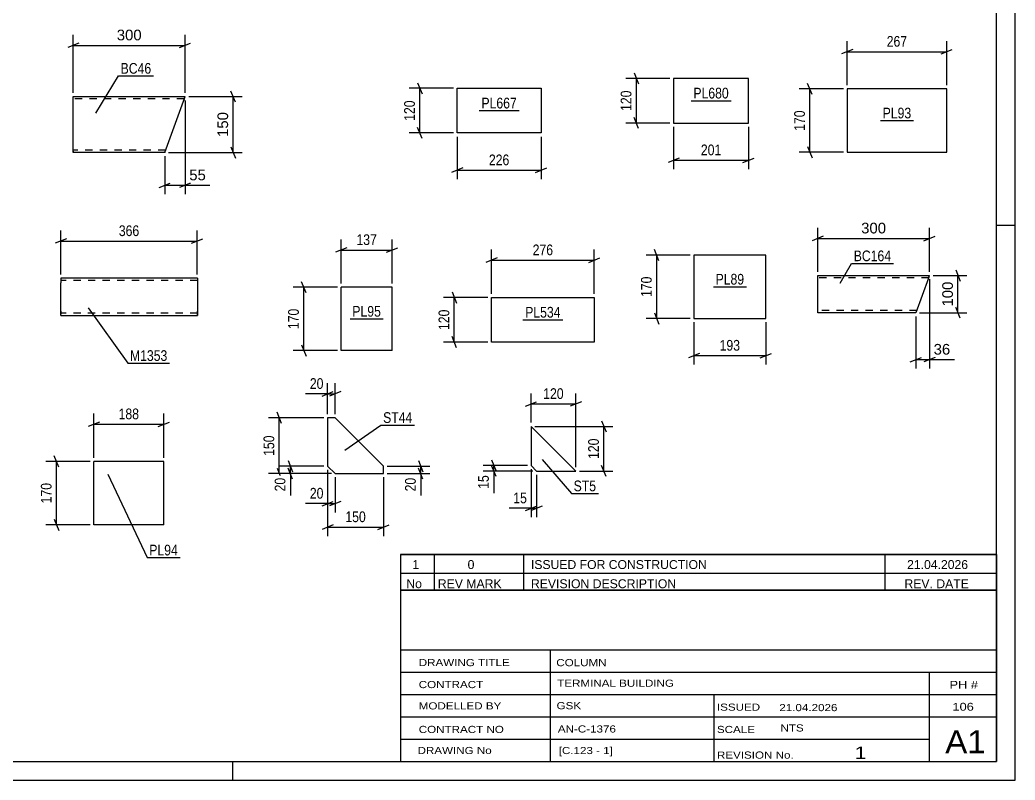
# Model space of a CAD drawing. Header units: millimetres. Extents: x 0 to 841, y 0 to 594.
# Drawn here: x 573.8 to 841, y 0 to 204.2 of the extents above; entities that cross this region are included whole.
import ezdxf

# ---------------------------------------------------------------- set-up
doc = ezdxf.new("R2010")
doc.units = ezdxf.units.MM
doc.linetypes.add('DXK_LINE_DOT2', pattern=[3.9198, 1.9599, -1.9599])
doc.styles.add('Arial', font='ARIAL.TTF', dxfattribs={"height": 0.2})
doc.styles.add('Arial Narrow', font='ARIALN.TTF', dxfattribs={"height": 0.2})

# ---------------------------------------------------------------- blocks, each defined once
blk = doc.blocks.new('Unknown-284934870-1134')
at = {"color": 5, "linetype": 'Continuous'}
for p, q in [((841, 0), (841, 594)), ((836, 5), (836, 589)), ((841, 149), (836, 149)), ((5, 5), (836, 5)), ((631, 0), (631, 5)), ((0, 0), (841, 0))]:
    blk.add_line(p, q, dxfattribs=at)
blk = doc.blocks.new('Part-284934870-14218 - 14217')
at = {"color": 2, "linetype": 'Continuous'}
for p, q in [((588.13, 168.66), (588.13, 183.57)), ((588.13, 183.57), (618.13, 183.57)), ((612.67, 168.57), (617.7, 182.37)), ((618.1, 183.48), (617.7, 182.37)), ((618.13, 183.57), (618.1, 183.48)), ((588.13, 168.57), (588.13, 168.66)), ((612.67, 168.57), (588.13, 168.57))]:
    blk.add_line(p, q, dxfattribs=at)
at = {"color": 7, "linetype": 'DXK_LINE_DOT2'}
for p, q in [((617.92, 182.97), (588.13, 182.97)), ((617.7, 182.37), (618.01, 183.22)), ((612.89, 169.17), (588.13, 169.17)), ((588.13, 168.92), (588.13, 168.57)), ((612.71, 168.66), (612.67, 168.57))]:
    blk.add_line(p, q, dxfattribs=at)
blk = doc.blocks.new('Part-284934870-14235 - 14234')
at = {"color": 2, "linetype": 'Continuous'}
for p, q in [((788, 126.73), (788, 135.53)), ((788, 135.53), (818, 135.53)), ((817.73, 134.79), (814.36, 125.53)), ((817.97, 135.43), (817.73, 134.79)), ((818, 135.53), (817.97, 135.43)), ((788, 125.88), (788, 126.73)), ((788, 125.62), (788, 125.88)), ((788, 125.53), (788, 125.62)), ((814.36, 125.53), (788, 125.53))]:
    blk.add_line(p, q, dxfattribs=at)
at = {"color": 7, "linetype": 'DXK_LINE_DOT2'}
for p, q in [((817.79, 134.93), (788, 134.93)), ((817.73, 134.79), (817.88, 135.17)), ((814.58, 126.13), (788, 126.13)), ((788, 125.53), (788, 125.88))]:
    blk.add_line(p, q, dxfattribs=at)
blk = doc.blocks.new('Part-284934870-1702 - 1701')
at = {"color": 2, "linetype": 'Continuous'}
for p, q in [((658.42, 97.32), (656.42, 97.32)), ((656.42, 97.32), (656.42, 84.32)), ((671.42, 84.32), (658.42, 97.32)), ((656.42, 84.32), (658.42, 82.32)), ((671.42, 82.32), (671.42, 84.32)), ((658.42, 82.32), (671.42, 82.32))]:
    blk.add_line(p, q, dxfattribs=at)
blk = doc.blocks.new('Part-284934870-1741 - 1740')
at = {"color": 2, "linetype": 'Continuous'}
for p, q in [((774.07, 141), (754.77, 141)), ((754.77, 141), (754.77, 124)), ((774.07, 124), (774.07, 141)), ((754.77, 124), (774.07, 124))]:
    blk.add_line(p, q, dxfattribs=at)
blk = doc.blocks.new('Part-284934870-1749 - 1748')
at = {"color": 2, "linetype": 'Continuous'}
for p, q in [((822.64, 185.63), (795.9, 185.63)), ((795.9, 185.63), (795.9, 168.63)), ((822.64, 168.63), (822.64, 185.63)), ((795.9, 168.63), (822.64, 168.63))]:
    blk.add_line(p, q, dxfattribs=at)
blk = doc.blocks.new('Part-284934870-1782 - 1781')
at = {"color": 2, "linetype": 'Continuous'}
for p, q in [((612.43, 85.57), (593.63, 85.57)), ((593.63, 68.57), (593.63, 85.57)), ((612.43, 68.57), (612.43, 85.57)), ((612.43, 68.57), (593.63, 68.57))]:
    blk.add_line(p, q, dxfattribs=at)
blk = doc.blocks.new('Part-284934870-1789 - 1788')
at = {"color": 2, "linetype": 'Continuous'}
for p, q in [((673.75, 132.37), (660.03, 132.37)), ((660.03, 115.37), (660.03, 132.37)), ((673.75, 115.37), (673.75, 132.37)), ((673.75, 115.37), (660.03, 115.37))]:
    blk.add_line(p, q, dxfattribs=at)
blk = doc.blocks.new('Part-284934870-1812 - 1811')
at = {"color": 2, "linetype": 'Continuous'}
for p, q in [((711.04, 95.01), (711.04, 84.51)), ((711.04, 95.01), (723.04, 83.01)), ((711.04, 84.51), (712.54, 83.01)), ((712.54, 83.01), (723.04, 83.01))]:
    blk.add_line(p, q, dxfattribs=at)
blk = doc.blocks.new('Part-284934870-1841 - 1840')
at = {"color": 2, "linetype": 'Continuous'}
for p, q in [((700.42, 117.63), (700.42, 129.63)), ((700.42, 129.63), (728.01, 129.63)), ((728.01, 129.63), (728.01, 117.63)), ((728.01, 117.63), (700.42, 117.63))]:
    blk.add_line(p, q, dxfattribs=at)
blk = doc.blocks.new('Part-284934870-1849 - 1848')
at = {"color": 2, "linetype": 'Continuous'}
for p, q in [((584.79, 134.77), (584.79, 133.57)), ((621.48, 134.77), (584.79, 134.77)), ((621.48, 134.77), (621.47, 124.77)), ((621.48, 134.77), (621.48, 134.77)), ((584.79, 125.97), (584.79, 133.57)), ((584.79, 124.86), (584.79, 125.97)), ((584.79, 124.77), (584.79, 124.86)), ((584.79, 124.77), (621.47, 124.77)), ((621.47, 124.77), (621.47, 124.77))]:
    blk.add_line(p, q, dxfattribs=at)
at = {"color": 7, "linetype": 'DXK_LINE_DOT2'}
for p, q in [((621.48, 134.17), (584.79, 134.17)), ((621.48, 134.77), (621.47, 125.37)), ((621.48, 134.77), (621.48, 134.77)), ((621.48, 134.17), (621.48, 134.17)), ((584.79, 125.97), (584.79, 125.12)), ((621.47, 125.74), (621.47, 125.97)), ((621.47, 124.86), (621.47, 125.97)), ((584.79, 125.37), (584.79, 125.41)), ((621.47, 125.37), (584.79, 125.37)), ((621.47, 125.41), (621.47, 125.51)), ((621.47, 125.37), (621.47, 125.41)), ((621.47, 125.37), (621.47, 125.37)), ((621.47, 124.77), (621.47, 124.86)), ((621.47, 124.77), (621.47, 124.77))]:
    blk.add_line(p, q, dxfattribs=at)
blk = doc.blocks.new('Part-284934870-1989 - 1988')
at = {"color": 2, "linetype": 'Continuous'}
for p, q in [((769.42, 188.48), (749.32, 188.48)), ((749.32, 188.48), (749.32, 176.48)), ((769.42, 176.48), (769.42, 188.48)), ((749.32, 176.48), (769.42, 176.48))]:
    blk.add_line(p, q, dxfattribs=at)
blk = doc.blocks.new('Part-284934870-1997 - 1996')
at = {"color": 2, "linetype": 'Continuous'}
for p, q in [((691.18, 173.8), (691.18, 185.8)), ((691.18, 185.8), (713.75, 185.8)), ((713.75, 185.8), (713.75, 173.8)), ((713.75, 173.8), (691.18, 173.8))]:
    blk.add_line(p, q, dxfattribs=at)
blk = doc.blocks.new('StraightDimension-284934870-14571 - 14217')
at = {"color": 7, "linetype": 'Continuous'}
for p, q in [((589.63, 197.94), (586.63, 196.74)), ((588.13, 184.57), (588.13, 200.19)), ((616.63, 196.74), (619.63, 197.94)), ((618.13, 184.57), (618.13, 200.19)), ((588.13, 197.34), (618.13, 197.34))]:
    blk.add_line(p, q, dxfattribs=at)
at = {"color": 0}
blk.add_wipeout([(607.07, 198.09), (607.07, 202.29), (599.2, 202.29), (599.2, 198.09)], dxfattribs=at)
at = {"color": 3, "style": 'Arial'}
blk.add_text('300', height=2.865, dxfattribs=at).set_placement((599.8, 198.69))
blk = doc.blocks.new('StraightDimension-284934870-14613 - 14217')
at = {"color": 7, "linetype": 'Continuous'}
for p, q in [((631.64, 182.07), (630.44, 185.07)), ((619.13, 183.57), (633.44, 183.57)), ((631.04, 168.57), (631.04, 183.57)), ((613.67, 168.57), (633.44, 168.57)), ((630.44, 170.07), (631.64, 167.07))]:
    blk.add_line(p, q, dxfattribs=at)
at = {"color": 0}
blk.add_wipeout([(630.29, 180.01), (626.09, 180.01), (626.09, 172.14), (630.29, 172.14)], dxfattribs=at)
at = {"color": 3, "style": 'Arial'}
blk.add_text('150', height=2.865, rotation=90.0002, dxfattribs=at).set_placement((629.69, 172.74))
blk = doc.blocks.new('StraightDimension-284934870-14582 - 14217')
at = {"color": 7, "linetype": 'Continuous'}
for p, q in [((618.13, 182.57), (618.13, 157.35)), ((612.67, 167.57), (612.67, 157.35)), ((611.17, 159.15), (614.17, 160.35)), ((619.63, 160.35), (616.63, 159.15)), ((612.67, 159.75), (618.13, 159.75))]:
    blk.add_line(p, q, dxfattribs=at)
at = {"color": 0}
blk.add_wipeout([(624.31, 160.5), (624.31, 164.7), (618.66, 164.7), (618.66, 160.5)], dxfattribs=at)
at = {"color": 7, "linetype": 'Continuous'}
blk.add_line((618.13, 159.75), (624.83, 159.75), dxfattribs=at)
blk.add_line((618.13, 159.75), (624.83, 159.75), dxfattribs=at)
at = {"color": 3, "style": 'Arial'}
blk.add_text('55', height=2.865, dxfattribs=at).set_placement((619.26, 161.1))
blk = doc.blocks.new('StraightDimension-284934870-14714 - 14234')
at = {"color": 7, "linetype": 'Continuous'}
for p, q in [((825.06, 137.03), (826.26, 134.03)), ((819, 135.53), (828.06, 135.53)), ((825.66, 125.53), (825.66, 135.53)), ((826.26, 124.03), (825.06, 127.03)), ((815.36, 125.53), (828.06, 125.53))]:
    blk.add_line(p, q, dxfattribs=at)
at = {"color": 0}
blk.add_wipeout([(824.91, 134.46), (820.71, 134.46), (820.71, 126.59), (824.91, 126.59)], dxfattribs=at)
at = {"color": 3, "style": 'Arial'}
blk.add_text('100', height=2.865, rotation=90.0002, dxfattribs=at).set_placement((824.31, 127.19))
blk = doc.blocks.new('StraightDimension-284934870-14678 - 14234')
at = {"color": 7, "linetype": 'Continuous'}
for p, q in [((818, 134.53), (818, 110.53)), ((814.36, 124.53), (814.36, 110.53)), ((812.86, 112.33), (815.86, 113.53)), ((814.36, 112.93), (818, 112.93)), ((819.5, 113.53), (816.5, 112.33))]:
    blk.add_line(p, q, dxfattribs=at)
at = {"color": 0}
blk.add_wipeout([(824.18, 113.68), (824.18, 117.88), (818.53, 117.88), (818.53, 113.68)], dxfattribs=at)
at = {"color": 7, "linetype": 'Continuous'}
blk.add_line((818, 112.93), (824.7, 112.93), dxfattribs=at)
blk.add_line((818, 112.93), (824.7, 112.93), dxfattribs=at)
at = {"color": 3, "style": 'Arial'}
blk.add_text('36', height=2.865, dxfattribs=at).set_placement((819.13, 114.28))
blk = doc.blocks.new('StraightDimension-284934870-14703 - 14234')
at = {"color": 7, "linetype": 'Continuous'}
for p, q in [((788, 136.53), (788, 148.33)), ((818, 136.53), (818, 148.33)), ((789.5, 146.08), (786.5, 144.88)), ((788, 145.48), (818, 145.48)), ((816.5, 144.88), (819.5, 146.08))]:
    blk.add_line(p, q, dxfattribs=at)
at = {"color": 0}
blk.add_wipeout([(806.94, 146.23), (806.94, 150.43), (799.07, 150.43), (799.07, 146.23)], dxfattribs=at)
at = {"color": 3, "style": 'Arial'}
blk.add_text('300', height=2.865, dxfattribs=at).set_placement((799.67, 146.83))
blk = doc.blocks.new('StraightDimension-284934870-2477 - 1701')
at = {"color": 7, "linetype": 'Continuous'}
for p, q in [((656.42, 83.32), (656.42, 65.54)), ((671.42, 81.32), (671.42, 65.54)), ((657.92, 68.54), (654.92, 67.34)), ((656.42, 67.94), (671.42, 67.94)), ((669.92, 67.34), (672.92, 68.54))]:
    blk.add_line(p, q, dxfattribs=at)
at = {"color": 0}
blk.add_wipeout([(667.26, 68.69), (667.26, 72.89), (660.58, 72.89), (660.58, 68.69)], dxfattribs=at)
at = {"color": 3, "style": 'Arial Narrow'}
blk.add_text('150', height=2.863, dxfattribs=at).set_placement((661.18, 69.29))
blk = doc.blocks.new('StraightDimension-284934870-2469 - 1701')
at = {"color": 7, "linetype": 'Continuous'}
for p, q in [((680.82, 85.82), (682.02, 82.82)), ((672.42, 84.32), (683.82, 84.32)), ((682.02, 80.82), (680.82, 83.82)), ((681.42, 82.32), (681.42, 84.32)), ((672.42, 82.32), (683.82, 82.32))]:
    blk.add_line(p, q, dxfattribs=at)
at = {"color": 0}
blk.add_wipeout([(680.67, 81.8), (676.47, 81.8), (676.47, 76.94), (680.67, 76.94)], dxfattribs=at)
at = {"color": 7, "linetype": 'Continuous'}
blk.add_line((681.42, 82.32), (681.42, 76.42), dxfattribs=at)
blk.add_line((681.42, 82.32), (681.42, 76.42), dxfattribs=at)
at = {"color": 3, "style": 'Arial Narrow'}
blk.add_text('20', height=2.863, rotation=90.0002, dxfattribs=at).set_placement((680.07, 77.54))
blk = doc.blocks.new('StraightDimension-284934870-2461 - 1701')
at = {"color": 7, "linetype": 'Continuous'}
for p, q in [((656.42, 83.32), (656.42, 71.86)), ((658.42, 81.32), (658.42, 71.86)), ((654.92, 73.66), (657.92, 74.86)), ((659.92, 74.86), (656.92, 73.66)), ((656.42, 74.26), (658.42, 74.26))]:
    blk.add_line(p, q, dxfattribs=at)
at = {"color": 0}
blk.add_wipeout([(655.89, 75.01), (655.89, 79.21), (651.04, 79.21), (651.04, 75.01)], dxfattribs=at)
at = {"color": 7, "linetype": 'Continuous'}
blk.add_line((656.42, 74.26), (650.51, 74.26), dxfattribs=at)
blk.add_line((656.42, 74.26), (650.51, 74.26), dxfattribs=at)
at = {"color": 3, "style": 'Arial Narrow'}
blk.add_text('20', height=2.863, dxfattribs=at).set_placement((651.64, 75.61))
blk = doc.blocks.new('StraightDimension-284934870-2481 - 1701')
at = {"color": 7, "linetype": 'Continuous'}
for p, q in [((655.42, 97.32), (640.57, 97.32)), ((644.02, 95.82), (642.82, 98.82)), ((643.42, 82.32), (643.42, 97.32)), ((642.82, 83.82), (644.02, 80.82)), ((657.42, 82.32), (640.57, 82.32))]:
    blk.add_line(p, q, dxfattribs=at)
at = {"color": 0}
blk.add_wipeout([(642.67, 93.16), (638.47, 93.16), (638.47, 86.48), (642.67, 86.48)], dxfattribs=at)
at = {"color": 3, "style": 'Arial Narrow'}
blk.add_text('150', height=2.863, rotation=90.0002, dxfattribs=at).set_placement((642.07, 87.08))
blk = doc.blocks.new('StraightDimension-284934870-2473 - 1701')
at = {"color": 7, "linetype": 'Continuous'}
for p, q in [((645.82, 85.82), (647.02, 82.82)), ((655.42, 84.32), (643.57, 84.32)), ((647.02, 80.82), (645.82, 83.82)), ((646.42, 82.32), (646.42, 84.32)), ((657.42, 82.32), (643.57, 82.32))]:
    blk.add_line(p, q, dxfattribs=at)
at = {"color": 0}
blk.add_wipeout([(645.67, 81.8), (641.47, 81.8), (641.47, 76.94), (645.67, 76.94)], dxfattribs=at)
at = {"color": 7, "linetype": 'Continuous'}
blk.add_line((646.42, 82.32), (646.42, 76.42), dxfattribs=at)
blk.add_line((646.42, 82.32), (646.42, 76.42), dxfattribs=at)
at = {"color": 3, "style": 'Arial Narrow'}
blk.add_text('20', height=2.863, rotation=90.0002, dxfattribs=at).set_placement((645.07, 77.54))
blk = doc.blocks.new('StraightDimension-284934870-2465 - 1701')
at = {"color": 7, "linetype": 'Continuous'}
for p, q in [((654.92, 103.13), (657.92, 104.33)), ((656.42, 98.32), (656.42, 106.58)), ((659.92, 104.33), (656.92, 103.13)), ((658.42, 98.32), (658.42, 106.58)), ((656.42, 103.73), (658.42, 103.73))]:
    blk.add_line(p, q, dxfattribs=at)
at = {"color": 0}
blk.add_wipeout([(655.89, 104.48), (655.89, 108.68), (651.04, 108.68), (651.04, 104.48)], dxfattribs=at)
at = {"color": 7, "linetype": 'Continuous'}
blk.add_line((656.42, 103.73), (650.51, 103.73), dxfattribs=at)
blk.add_line((656.42, 103.73), (650.51, 103.73), dxfattribs=at)
at = {"color": 3, "style": 'Arial Narrow'}
blk.add_text('20', height=2.863, dxfattribs=at).set_placement((651.64, 105.08))
blk = doc.blocks.new('StraightDimension-284934870-2541 - 1740')
at = {"color": 7, "linetype": 'Continuous'}
for p, q in [((745.37, 139.5), (744.17, 142.5)), ((753.77, 141), (741.92, 141)), ((744.77, 124), (744.77, 141)), ((753.77, 124), (741.92, 124)), ((744.17, 125.5), (745.37, 122.5))]:
    blk.add_line(p, q, dxfattribs=at)
at = {"color": 0}
blk.add_wipeout([(744.02, 135.85), (739.82, 135.85), (739.82, 129.16), (744.02, 129.16)], dxfattribs=at)
at = {"color": 3, "style": 'Arial Narrow'}
blk.add_text('170', height=2.863, rotation=90.0002, dxfattribs=at).set_placement((743.42, 129.76))
blk = doc.blocks.new('StraightDimension-284934870-2545 - 1740')
at = {"color": 7, "linetype": 'Continuous'}
for p, q in [((754.77, 123), (754.77, 111.6)), ((774.07, 123), (774.07, 111.6)), ((756.27, 114.6), (753.27, 113.4)), ((754.77, 114), (774.07, 114)), ((772.57, 113.4), (775.57, 114.6))]:
    blk.add_line(p, q, dxfattribs=at)
at = {"color": 0}
blk.add_wipeout([(767.76, 114.75), (767.76, 118.95), (761.07, 118.95), (761.07, 114.75)], dxfattribs=at)
at = {"color": 3, "style": 'Arial Narrow'}
blk.add_text('193', height=2.863, dxfattribs=at).set_placement((761.67, 115.35))
blk = doc.blocks.new('StraightDimension-284934870-2549 - 1748')
at = {"color": 7, "linetype": 'Continuous'}
for p, q in [((786.5, 184.13), (785.3, 187.13)), ((794.9, 185.63), (783.05, 185.63)), ((785.9, 168.63), (785.9, 185.63)), ((794.9, 168.63), (783.05, 168.63)), ((785.3, 170.13), (786.5, 167.13))]:
    blk.add_line(p, q, dxfattribs=at)
at = {"color": 0}
blk.add_wipeout([(785.15, 180.47), (780.95, 180.47), (780.95, 173.78), (785.15, 173.78)], dxfattribs=at)
at = {"color": 3, "style": 'Arial Narrow'}
blk.add_text('170', height=2.863, rotation=90.0002, dxfattribs=at).set_placement((784.55, 174.38))
blk = doc.blocks.new('StraightDimension-284934870-2553 - 1748')
at = {"color": 7, "linetype": 'Continuous'}
for p, q in [((795.9, 186.63), (795.9, 198.48)), ((822.64, 186.63), (822.64, 198.48)), ((797.4, 196.23), (794.4, 195.03)), ((795.9, 195.63), (822.64, 195.63)), ((821.14, 195.03), (824.14, 196.23))]:
    blk.add_line(p, q, dxfattribs=at)
at = {"color": 0}
blk.add_wipeout([(812.62, 196.38), (812.62, 200.58), (805.93, 200.58), (805.93, 196.38)], dxfattribs=at)
at = {"color": 3, "style": 'Arial Narrow'}
blk.add_text('267', height=2.863, dxfattribs=at).set_placement((806.53, 196.98))
blk = doc.blocks.new('StraightDimension-284934870-2613 - 1781')
at = {"color": 7, "linetype": 'Continuous'}
for p, q in [((592.63, 85.57), (580.78, 85.57)), ((584.23, 84.07), (583.03, 87.07)), ((583.63, 68.57), (583.63, 85.57)), ((583.03, 70.07), (584.23, 67.07)), ((592.63, 68.57), (580.78, 68.57))]:
    blk.add_line(p, q, dxfattribs=at)
at = {"color": 0}
blk.add_wipeout([(582.88, 80.41), (578.68, 80.41), (578.68, 73.73), (582.88, 73.73)], dxfattribs=at)
at = {"color": 3, "style": 'Arial Narrow'}
blk.add_text('170', height=2.863, rotation=90.0002, dxfattribs=at).set_placement((582.28, 74.33))
blk = doc.blocks.new('StraightDimension-284934870-2617 - 1781')
at = {"color": 7, "linetype": 'Continuous'}
for p, q in [((593.63, 86.57), (593.63, 98.42)), ((612.43, 86.57), (612.43, 98.42)), ((595.13, 96.17), (592.13, 94.97)), ((593.63, 95.57), (612.43, 95.57)), ((610.93, 94.97), (613.93, 96.17))]:
    blk.add_line(p, q, dxfattribs=at)
at = {"color": 0}
blk.add_wipeout([(606.38, 96.32), (606.38, 100.52), (599.69, 100.52), (599.69, 96.32)], dxfattribs=at)
at = {"color": 3, "style": 'Arial Narrow'}
blk.add_text('188', height=2.863, dxfattribs=at).set_placement((600.29, 96.92))
blk = doc.blocks.new('StraightDimension-284934870-2625 - 1788')
at = {"color": 7, "linetype": 'Continuous'}
for p, q in [((660.03, 133.37), (660.03, 145.22)), ((673.75, 133.37), (673.75, 145.22)), ((661.53, 142.97), (658.53, 141.77)), ((660.03, 142.37), (673.75, 142.37)), ((672.25, 141.77), (675.25, 142.97))]:
    blk.add_line(p, q, dxfattribs=at)
at = {"color": 0}
blk.add_wipeout([(670.23, 143.12), (670.23, 147.32), (663.55, 147.32), (663.55, 143.12)], dxfattribs=at)
at = {"color": 3, "style": 'Arial Narrow'}
blk.add_text('137', height=2.863, dxfattribs=at).set_placement((664.15, 143.72))
blk = doc.blocks.new('StraightDimension-284934870-2621 - 1788')
at = {"color": 7, "linetype": 'Continuous'}
for p, q in [((650.63, 130.87), (649.43, 133.87)), ((659.03, 132.37), (647.18, 132.37)), ((650.03, 115.37), (650.03, 132.37)), ((659.03, 115.37), (647.18, 115.37)), ((649.43, 116.87), (650.63, 113.87))]:
    blk.add_line(p, q, dxfattribs=at)
at = {"color": 0}
blk.add_wipeout([(649.28, 127.21), (645.08, 127.21), (645.08, 120.53), (649.28, 120.53)], dxfattribs=at)
at = {"color": 3, "style": 'Arial Narrow'}
blk.add_text('170', height=2.863, rotation=90.0002, dxfattribs=at).set_placement((648.68, 121.13))
blk = doc.blocks.new('StraightDimension-284934870-2713 - 1811')
at = {"color": 7, "linetype": 'Continuous'}
for p, q in [((700.44, 86.01), (701.64, 83.01)), ((710.04, 84.51), (698.19, 84.51)), ((711.54, 83.01), (698.19, 83.01)), ((701.64, 81.51), (700.44, 84.51)), ((701.04, 83.01), (701.04, 84.51))]:
    blk.add_line(p, q, dxfattribs=at)
at = {"color": 0}
blk.add_wipeout([(700.29, 82.48), (696.09, 82.48), (696.09, 77.63), (700.29, 77.63)], dxfattribs=at)
at = {"color": 7, "linetype": 'Continuous'}
blk.add_line((701.04, 83.01), (701.04, 77.1), dxfattribs=at)
blk.add_line((701.04, 83.01), (701.04, 77.1), dxfattribs=at)
at = {"color": 3, "style": 'Arial Narrow'}
blk.add_text('15', height=2.863, rotation=90.0002, dxfattribs=at).set_placement((699.69, 78.23))
blk = doc.blocks.new('StraightDimension-284934870-2705 - 1811')
at = {"color": 7, "linetype": 'Continuous'}
for p, q in [((711.04, 83.51), (711.04, 70.61)), ((712.54, 82.01), (712.54, 70.61)), ((709.54, 72.41), (712.54, 73.61)), ((714.04, 73.61), (711.04, 72.41)), ((711.04, 73.01), (712.54, 73.01))]:
    blk.add_line(p, q, dxfattribs=at)
at = {"color": 0}
blk.add_wipeout([(710.51, 73.76), (710.51, 77.96), (705.66, 77.96), (705.66, 73.76)], dxfattribs=at)
at = {"color": 7, "linetype": 'Continuous'}
blk.add_line((711.04, 73.01), (705.13, 73.01), dxfattribs=at)
blk.add_line((711.04, 73.01), (705.13, 73.01), dxfattribs=at)
at = {"color": 3, "style": 'Arial Narrow'}
blk.add_text('15', height=2.863, dxfattribs=at).set_placement((706.26, 74.36))
blk = doc.blocks.new('StraightDimension-284934870-2717 - 1811')
at = {"color": 7, "linetype": 'Continuous'}
for p, q in [((729.99, 96.51), (731.19, 93.51)), ((712.04, 95.01), (732.99, 95.01)), ((730.59, 83.01), (730.59, 95.01)), ((724.04, 83.01), (732.99, 83.01)), ((731.19, 81.51), (729.99, 84.51))]:
    blk.add_line(p, q, dxfattribs=at)
at = {"color": 0}
blk.add_wipeout([(729.84, 92.35), (725.64, 92.35), (725.64, 85.66), (729.84, 85.66)], dxfattribs=at)
at = {"color": 3, "style": 'Arial Narrow'}
blk.add_text('120', height=2.863, rotation=90.0002, dxfattribs=at).set_placement((729.24, 86.26))
blk = doc.blocks.new('StraightDimension-284934870-2709 - 1811')
at = {"color": 7, "linetype": 'Continuous'}
for p, q in [((709.54, 100.42), (712.54, 101.62)), ((711.04, 96.01), (711.04, 103.87)), ((724.54, 101.62), (721.54, 100.42)), ((723.04, 84.01), (723.04, 103.87)), ((711.04, 101.02), (723.04, 101.02))]:
    blk.add_line(p, q, dxfattribs=at)
at = {"color": 0}
blk.add_wipeout([(720.38, 101.77), (720.38, 105.97), (713.7, 105.97), (713.7, 101.77)], dxfattribs=at)
at = {"color": 3, "style": 'Arial Narrow'}
blk.add_text('120', height=2.863, dxfattribs=at).set_placement((714.3, 102.37))
blk = doc.blocks.new('StraightDimension-284934870-2729 - 1840')
at = {"color": 7, "linetype": 'Continuous'}
for p, q in [((689.82, 131.13), (691.02, 128.13)), ((699.42, 129.63), (687.57, 129.63)), ((690.42, 117.63), (690.42, 129.63)), ((699.42, 117.63), (687.57, 117.63)), ((691.02, 116.13), (689.82, 119.13))]:
    blk.add_line(p, q, dxfattribs=at)
at = {"color": 0}
blk.add_wipeout([(689.67, 126.97), (685.47, 126.97), (685.47, 120.29), (689.67, 120.29)], dxfattribs=at)
at = {"color": 3, "style": 'Arial Narrow'}
blk.add_text('120', height=2.863, rotation=90.0002, dxfattribs=at).set_placement((689.07, 120.89))
blk = doc.blocks.new('StraightDimension-284934870-2733 - 1840')
at = {"color": 7, "linetype": 'Continuous'}
for p, q in [((700.42, 130.63), (700.42, 142.48)), ((728.01, 130.63), (728.01, 142.48)), ((701.92, 140.23), (698.92, 139.03)), ((700.42, 139.63), (728.01, 139.63)), ((726.51, 139.03), (729.51, 140.23))]:
    blk.add_line(p, q, dxfattribs=at)
at = {"color": 0}
blk.add_wipeout([(717.56, 140.38), (717.56, 144.58), (710.87, 144.58), (710.87, 140.38)], dxfattribs=at)
at = {"color": 3, "style": 'Arial Narrow'}
blk.add_text('276', height=2.863, dxfattribs=at).set_placement((711.47, 140.98))
blk = doc.blocks.new('StraightDimension-284934870-2737 - 1848')
at = {"color": 7, "linetype": 'Continuous'}
for p, q in [((584.79, 135.77), (584.79, 147.62)), ((621.4, 135.77), (621.4, 147.62)), ((586.29, 145.37), (583.29, 144.17)), ((584.79, 144.77), (621.4, 144.77)), ((619.9, 144.17), (622.9, 145.37))]:
    blk.add_line(p, q, dxfattribs=at)
at = {"color": 0}
blk.add_wipeout([(606.44, 145.52), (606.44, 149.72), (599.75, 149.72), (599.75, 145.52)], dxfattribs=at)
at = {"color": 3, "style": 'Arial Narrow'}
blk.add_text('366', height=2.863, dxfattribs=at).set_placement((600.35, 146.12))
blk = doc.blocks.new('StraightDimension-284934870-2889 - 1988')
at = {"color": 7, "linetype": 'Continuous'}
for p, q in [((749.32, 175.48), (749.32, 164.08)), ((769.42, 175.48), (769.42, 164.08)), ((750.82, 167.08), (747.82, 165.88)), ((749.32, 166.48), (769.42, 166.48)), ((767.92, 165.88), (770.92, 167.08))]:
    blk.add_line(p, q, dxfattribs=at)
at = {"color": 0}
blk.add_wipeout([(762.71, 167.23), (762.71, 171.43), (756.03, 171.43), (756.03, 167.23)], dxfattribs=at)
at = {"color": 3, "style": 'Arial Narrow'}
blk.add_text('201', height=2.863, dxfattribs=at).set_placement((756.63, 167.83))
blk = doc.blocks.new('StraightDimension-284934870-2885 - 1988')
at = {"color": 7, "linetype": 'Continuous'}
for p, q in [((738.72, 189.98), (739.92, 186.98)), ((748.32, 188.48), (736.47, 188.48)), ((739.32, 176.48), (739.32, 188.48)), ((748.32, 176.48), (736.47, 176.48)), ((739.92, 174.98), (738.72, 177.98))]:
    blk.add_line(p, q, dxfattribs=at)
at = {"color": 0}
blk.add_wipeout([(738.57, 185.82), (734.37, 185.82), (734.37, 179.13), (738.57, 179.13)], dxfattribs=at)
at = {"color": 3, "style": 'Arial Narrow'}
blk.add_text('120', height=2.863, rotation=90.0002, dxfattribs=at).set_placement((737.97, 179.73))
blk = doc.blocks.new('StraightDimension-284934870-2897 - 1996')
at = {"color": 7, "linetype": 'Continuous'}
for p, q in [((691.18, 172.8), (691.18, 161.4)), ((713.75, 172.8), (713.75, 161.4)), ((692.68, 164.4), (689.68, 163.2)), ((691.18, 163.8), (713.75, 163.8)), ((712.25, 163.2), (715.25, 164.4))]:
    blk.add_line(p, q, dxfattribs=at)
at = {"color": 0}
blk.add_wipeout([(705.81, 164.55), (705.81, 168.75), (699.12, 168.75), (699.12, 164.55)], dxfattribs=at)
at = {"color": 3, "style": 'Arial Narrow'}
blk.add_text('226', height=2.863, dxfattribs=at).set_placement((699.72, 165.15))
blk = doc.blocks.new('StraightDimension-284934870-2893 - 1996')
at = {"color": 7, "linetype": 'Continuous'}
for p, q in [((680.58, 187.3), (681.78, 184.3)), ((690.18, 185.8), (678.33, 185.8)), ((681.18, 173.8), (681.18, 185.8)), ((690.18, 173.8), (678.33, 173.8)), ((681.78, 172.3), (680.58, 175.3))]:
    blk.add_line(p, q, dxfattribs=at)
at = {"color": 0}
blk.add_wipeout([(680.43, 183.15), (676.23, 183.15), (676.23, 176.46), (680.43, 176.46)], dxfattribs=at)
at = {"color": 3, "style": 'Arial Narrow'}
blk.add_text('120', height=2.863, rotation=90.0002, dxfattribs=at).set_placement((679.83, 177.06))
blk = doc.blocks.new('Mark-284934870-14606 - 14217')
at = {"color": 0}
blk.add_wipeout([(609.05, 189.73), (609.05, 192.73), (600.83, 192.73), (600.83, 189.73)], dxfattribs=at)
blk.add_wipeout([(609.05, 189.73), (609.05, 192.73), (600.83, 192.73), (600.83, 189.73)], dxfattribs=at)
at = {"color": 30, "linetype": 'Continuous'}
for p, q in [((594.16, 179.1), (600.23, 189.13)), ((600.23, 189.13), (609.65, 189.13))]:
    blk.add_line(p, q, dxfattribs=at)
at = {"color": 3, "style": 'Arial Narrow'}
blk.add_text('BC46', height=2.863, dxfattribs=at).set_placement((600.83, 189.73))
blk = doc.blocks.new('Unknown-284934870-18425')
at = {"color": 7, "linetype": 'Continuous'}
for p, q in [((676, 51.05), (676, 5)), ((676, 51.05), (836, 51.05)), ((836, 51), (836, 5)), ((676, 35), (836, 35)), ((716.14, 35), (716.14, 5)), ((676, 29), (836, 29)), ((818, 5.05), (818, 29.05)), ((676, 23), (836, 23)), ((760.14, 23), (760.14, 5)), ((676, 17), (836, 17)), ((676, 11), (818, 11)), ((676, 5), (836, 5))]:
    blk.add_line(p, q, dxfattribs=at)
at = {"color": 7, "style": 'Arial Narrow'}
for s, height, width, p in [('DRAWING TITLE', 1.9089, 1.425378, (680.88, 30.61)), ('COLUMN', 1.909, 1.425378, (717.81, 30.59)), ('TERMINAL BUILDING', 1.9089, 1.425378, (718.06, 25.07)), ('CONTRACT', 1.909, 1.425378, (680.88, 24.71)), ('MODELLED BY', 1.9089, 1.425378, (680.88, 18.98)), ('GSK', 1.909, 1.425378, (717.88, 19.04)), ('ISSUED', 1.909, 1.425378, (760.94, 18.64)), ('21.04.2026', 1.909, 1.425378, (777.69, 18.52)), ('CONTRACT NO', 1.9089, 1.425378, (680.88, 12.66)), ('AN-C-1376', 1.909, 1.425378, (718.23, 12.78)), ('SCALE', 1.909, 1.425378, (760.94, 12.65)), ('A1', 6.204, 1.25, (822.24, 7.2)), ('DRAWING No', 1.909, 1.425378, (680.56, 7)), ('[C.123 - 1]', 1.9089, 1.425378, (718.46, 6.99)), ('1', 3.34, 1.5, (797.91, 5.68)), ('REVISION No.', 1.9089, 1.425378, (760.94, 5.77))]:
    blk.add_text(s, height=height, dxfattribs=dict(at, width=width)).set_placement(p)
at = {"color": 7, "linetype": 'Continuous', "style": 'Arial Narrow'}
for s, height, width, p in [('PH #', 2.1, 1.42538, (823.4, 24.55)), ('106', 2.1, 1.42538, (824.19, 18.65)), ('NTS', 1.909, 1.425378, (778, 13.05))]:
    blk.add_text(s, height=height, dxfattribs=dict(at, width=width)).set_placement(p)
blk = doc.blocks.new('Unknown-284934870-18426')
at = {"color": 7, "linetype": 'Continuous'}
for p, q in [((676, 60.55), (836, 60.55)), ((836, 60.55), (676, 60.55)), ((676, 60.55), (676, 55.55)), ((685, 60.55), (685, 55.55)), ((709, 60.55), (709, 55.55)), ((806, 60.55), (806, 55.55)), ((836, 60.55), (836, 55.55)), ((676, 55.55), (836, 55.55)), ((676, 55.55), (676, 51.05)), ((676, 55.55), (836, 55.55)), ((685, 55.55), (685, 51.05)), ((709, 55.55), (709, 51.05)), ((806, 55.55), (806, 51.05)), ((836, 55.55), (836, 51.05)), ((836, 51.05), (676, 51.05))]:
    blk.add_line(p, q, dxfattribs=at)
at = {"color": 7, "linetype": 'Continuous', "style": 'Arial Narrow'}
for s, height, width, p in [('1', 2.39, 1.196471, (679.16, 56.7)), ('0', 2.39, 1.196471, (694, 56.7)), ('ISSUED FOR CONSTRUCTION', 2.3861, 1.196471, (711, 56.7)), ('21.04.2026', 2.386, 1.196471, (812, 56.7)), ('No', 2.386, 1.2, (677.54, 51.55)), ('REV MARK', 2.386, 1.2, (686, 51.55)), ('REVISION DESCRIPTION', 2.3861, 1.2, (711, 51.55)), ('REV. DATE', 2.386, 1.2, (811.28, 51.55))]:
    blk.add_text(s, height=height, dxfattribs=dict(at, width=width)).set_placement(p)
blk = doc.blocks.new('Mark-284934870-14738 - 14234')
at = {"color": 0}
blk.add_wipeout([(807.72, 139.37), (807.72, 142.37), (797.67, 142.37), (797.67, 139.37)], dxfattribs=at)
blk.add_wipeout([(807.72, 139.37), (807.72, 142.37), (797.67, 142.37), (797.67, 139.37)], dxfattribs=at)
at = {"color": 30, "linetype": 'Continuous'}
for p, q in [((794.03, 133.5), (797.07, 138.77)), ((797.07, 138.77), (808.32, 138.77))]:
    blk.add_line(p, q, dxfattribs=at)
at = {"color": 3, "style": 'Arial Narrow'}
blk.add_text('BC164', height=2.863, dxfattribs=at).set_placement((797.67, 139.37))
blk = doc.blocks.new('Mark-284934870-4203 - 1701')
at = {"color": 0}
blk.add_wipeout([(679.17, 95.94), (679.17, 98.94), (671.31, 98.94), (671.31, 95.94)], dxfattribs=at)
blk.add_wipeout([(679.17, 95.94), (679.17, 98.94), (671.31, 98.94), (671.31, 95.94)], dxfattribs=at)
at = {"color": 30, "linetype": 'Continuous'}
for p, q in [((660.99, 88.63), (670.71, 95.34)), ((670.71, 95.34), (679.77, 95.34))]:
    blk.add_line(p, q, dxfattribs=at)
at = {"color": 3, "style": 'Arial Narrow'}
blk.add_text('ST44', height=2.863, dxfattribs=at).set_placement((671.31, 95.94))
blk = doc.blocks.new('Mark-284934870-4216 - 1740')
at = {"color": 0}
blk.add_wipeout([(768.25, 133.1), (768.25, 136.1), (760.58, 136.1), (760.58, 133.1)], dxfattribs=at)
blk.add_wipeout([(768.25, 133.1), (768.25, 136.1), (760.58, 136.1), (760.58, 133.1)], dxfattribs=at)
at = {"color": 30, "linetype": 'Continuous'}
blk.add_line((759.98, 132.5), (768.85, 132.5), dxfattribs=at)
at = {"color": 3, "style": 'Arial Narrow'}
blk.add_text('PL89', height=2.863, dxfattribs=at).set_placement((760.58, 133.1))
blk = doc.blocks.new('Mark-284934870-4219 - 1748')
at = {"color": 0}
blk.add_wipeout([(813.11, 177.73), (813.11, 180.73), (805.44, 180.73), (805.44, 177.73)], dxfattribs=at)
blk.add_wipeout([(813.11, 177.73), (813.11, 180.73), (805.44, 180.73), (805.44, 177.73)], dxfattribs=at)
at = {"color": 30, "linetype": 'Continuous'}
blk.add_line((804.84, 177.13), (813.71, 177.13), dxfattribs=at)
at = {"color": 3, "style": 'Arial Narrow'}
blk.add_text('PL93', height=2.863, dxfattribs=at).set_placement((805.44, 177.73))
blk = doc.blocks.new('Mark-284934870-4232 - 1781')
at = {"color": 0}
blk.add_wipeout([(616.2, 60.35), (616.2, 63.35), (608.52, 63.35), (608.52, 60.35)], dxfattribs=at)
blk.add_wipeout([(616.2, 60.35), (616.2, 63.35), (608.52, 63.35), (608.52, 60.35)], dxfattribs=at)
at = {"color": 30, "linetype": 'Continuous'}
for p, q in [((597.42, 82.14), (607.92, 59.75)), ((607.92, 59.75), (616.8, 59.75))]:
    blk.add_line(p, q, dxfattribs=at)
at = {"color": 3, "style": 'Arial Narrow'}
blk.add_text('PL94', height=2.863, dxfattribs=at).set_placement((608.52, 60.35))
blk = doc.blocks.new('Mark-284934870-4235 - 1788')
at = {"color": 0}
blk.add_wipeout([(670.73, 124.47), (670.73, 127.47), (663.05, 127.47), (663.05, 124.47)], dxfattribs=at)
blk.add_wipeout([(670.73, 124.47), (670.73, 127.47), (663.05, 127.47), (663.05, 124.47)], dxfattribs=at)
at = {"color": 30, "linetype": 'Continuous'}
blk.add_line((662.45, 123.87), (671.33, 123.87), dxfattribs=at)
at = {"color": 3, "style": 'Arial Narrow'}
blk.add_text('PL95', height=2.863, dxfattribs=at).set_placement((663.05, 124.47))
blk = doc.blocks.new('Mark-284934870-4246 - 1811')
at = {"color": 0}
blk.add_wipeout([(728.5, 77.59), (728.5, 80.59), (722.47, 80.59), (722.47, 77.59)], dxfattribs=at)
blk.add_wipeout([(728.5, 77.59), (728.5, 80.59), (722.47, 80.59), (722.47, 77.59)], dxfattribs=at)
at = {"color": 30, "linetype": 'Continuous'}
for p, q in [((714.02, 86.08), (721.87, 76.99)), ((721.87, 76.99), (729.1, 76.99))]:
    blk.add_line(p, q, dxfattribs=at)
at = {"color": 3, "style": 'Arial Narrow'}
blk.add_text('ST5', height=2.863, dxfattribs=at).set_placement((722.47, 77.59))
blk = doc.blocks.new('Mark-284934870-4252 - 1840')
at = {"color": 0}
blk.add_wipeout([(718.97, 124.23), (718.97, 127.23), (709.46, 127.23), (709.46, 124.23)], dxfattribs=at)
blk.add_wipeout([(718.97, 124.23), (718.97, 127.23), (709.46, 127.23), (709.46, 124.23)], dxfattribs=at)
at = {"color": 30, "linetype": 'Continuous'}
blk.add_line((708.86, 123.63), (719.57, 123.63), dxfattribs=at)
at = {"color": 3, "style": 'Arial Narrow'}
blk.add_text('PL534', height=2.863, dxfattribs=at).set_placement((709.46, 124.23))
blk = doc.blocks.new('Mark-284934870-4255 - 1848')
at = {"color": 0}
blk.add_wipeout([(613.4, 112.59), (613.4, 115.59), (603.34, 115.59), (603.34, 112.59)], dxfattribs=at)
blk.add_wipeout([(613.4, 112.59), (613.4, 115.59), (603.34, 115.59), (603.34, 112.59)], dxfattribs=at)
at = {"color": 30, "linetype": 'Continuous'}
for p, q in [((592.14, 126.8), (602.74, 111.99)), ((602.74, 111.99), (614, 111.99))]:
    blk.add_line(p, q, dxfattribs=at)
at = {"color": 3, "style": 'Arial Narrow'}
blk.add_text('M1353', height=2.863, dxfattribs=at).set_placement((603.34, 112.59))
blk = doc.blocks.new('Mark-284934870-4308 - 1988')
at = {"color": 0}
blk.add_wipeout([(764.12, 183.08), (764.12, 186.08), (754.62, 186.08), (754.62, 183.08)], dxfattribs=at)
blk.add_wipeout([(764.12, 183.08), (764.12, 186.08), (754.62, 186.08), (754.62, 183.08)], dxfattribs=at)
at = {"color": 30, "linetype": 'Continuous'}
blk.add_line((754.02, 182.48), (764.72, 182.48), dxfattribs=at)
at = {"color": 3, "style": 'Arial Narrow'}
blk.add_text('PL680', height=2.863, dxfattribs=at).set_placement((754.62, 183.08))
blk = doc.blocks.new('Mark-284934870-4311 - 1996')
at = {"color": 0}
blk.add_wipeout([(707.22, 180.4), (707.22, 183.4), (697.71, 183.4), (697.71, 180.4)], dxfattribs=at)
blk.add_wipeout([(707.22, 180.4), (707.22, 183.4), (697.71, 183.4), (697.71, 180.4)], dxfattribs=at)
at = {"color": 30, "linetype": 'Continuous'}
blk.add_line((697.11, 179.8), (707.82, 179.8), dxfattribs=at)
at = {"color": 3, "style": 'Arial Narrow'}
blk.add_text('PL667', height=2.863, dxfattribs=at).set_placement((697.71, 180.4))

msp = doc.modelspace()

# ---------------------------------------------------------------- block references
for name in ['Unknown-284934870-1134', 'Part-284934870-1989 - 1988', 'Part-284934870-1997 - 1996', 'Part-284934870-1749 - 1748', 'Part-284934870-14218 - 14217', 'Part-284934870-1741 - 1740', 'Part-284934870-1849 - 1848', 'Part-284934870-14235 - 14234', 'Part-284934870-1789 - 1788', 'Part-284934870-1841 - 1840', 'Part-284934870-1702 - 1701', 'Part-284934870-1812 - 1811', 'Part-284934870-1782 - 1781', 'Unknown-284934870-18426', 'Unknown-284934870-18425']:
    msp.add_blockref(name, (0, 0))

# ---------------------------------------------------------------- next in the draw order: block references
for name in ['StraightDimension-284934870-14571 - 14217', 'StraightDimension-284934870-2549 - 1748', 'Mark-284934870-4308 - 1988', 'Mark-284934870-4311 - 1996', 'Mark-284934870-4219 - 1748', 'StraightDimension-284934870-2889 - 1988', 'StraightDimension-284934870-2897 - 1996', 'StraightDimension-284934870-2737 - 1848', 'StraightDimension-284934870-2625 - 1788', 'StraightDimension-284934870-2541 - 1740', 'StraightDimension-284934870-14714 - 14234', 'Mark-284934870-4216 - 1740', 'StraightDimension-284934870-2729 - 1840', 'Mark-284934870-4255 - 1848', 'Mark-284934870-4235 - 1788', 'Mark-284934870-4252 - 1840', 'StraightDimension-284934870-2613 - 1781', 'StraightDimension-284934870-2713 - 1811', 'StraightDimension-284934870-2477 - 1701', 'Mark-284934870-4232 - 1781']:
    msp.add_blockref(name, (0, 0))

# ---------------------------------------------------------------- next in the draw order: block references
for name in ['StraightDimension-284934870-2553 - 1748', 'Mark-284934870-14606 - 14217', 'StraightDimension-284934870-2885 - 1988', 'StraightDimension-284934870-2893 - 1996', 'StraightDimension-284934870-14613 - 14217', 'StraightDimension-284934870-14703 - 14234', 'StraightDimension-284934870-2733 - 1840', 'StraightDimension-284934870-2621 - 1788', 'StraightDimension-284934870-14678 - 14234', 'StraightDimension-284934870-2545 - 1740', 'StraightDimension-284934870-2617 - 1781', 'StraightDimension-284934870-2469 - 1701', 'StraightDimension-284934870-2461 - 1701', 'StraightDimension-284934870-2705 - 1811']:
    msp.add_blockref(name, (0, 0))

# ---------------------------------------------------------------- next in the draw order: block references
for name in ['StraightDimension-284934870-14582 - 14217', 'Mark-284934870-14738 - 14234', 'StraightDimension-284934870-2481 - 1701', 'StraightDimension-284934870-2717 - 1811']:
    msp.add_blockref(name, (0, 0))

# ---------------------------------------------------------------- next in the draw order: block references
for name in ['StraightDimension-284934870-2465 - 1701', 'StraightDimension-284934870-2709 - 1811', 'StraightDimension-284934870-2473 - 1701']:
    msp.add_blockref(name, (0, 0))

# ---------------------------------------------------------------- next in the draw order: block references
for name in ['Mark-284934870-4203 - 1701', 'Mark-284934870-4246 - 1811']:
    msp.add_blockref(name, (0, 0))

doc.saveas('drawing.dxf')
